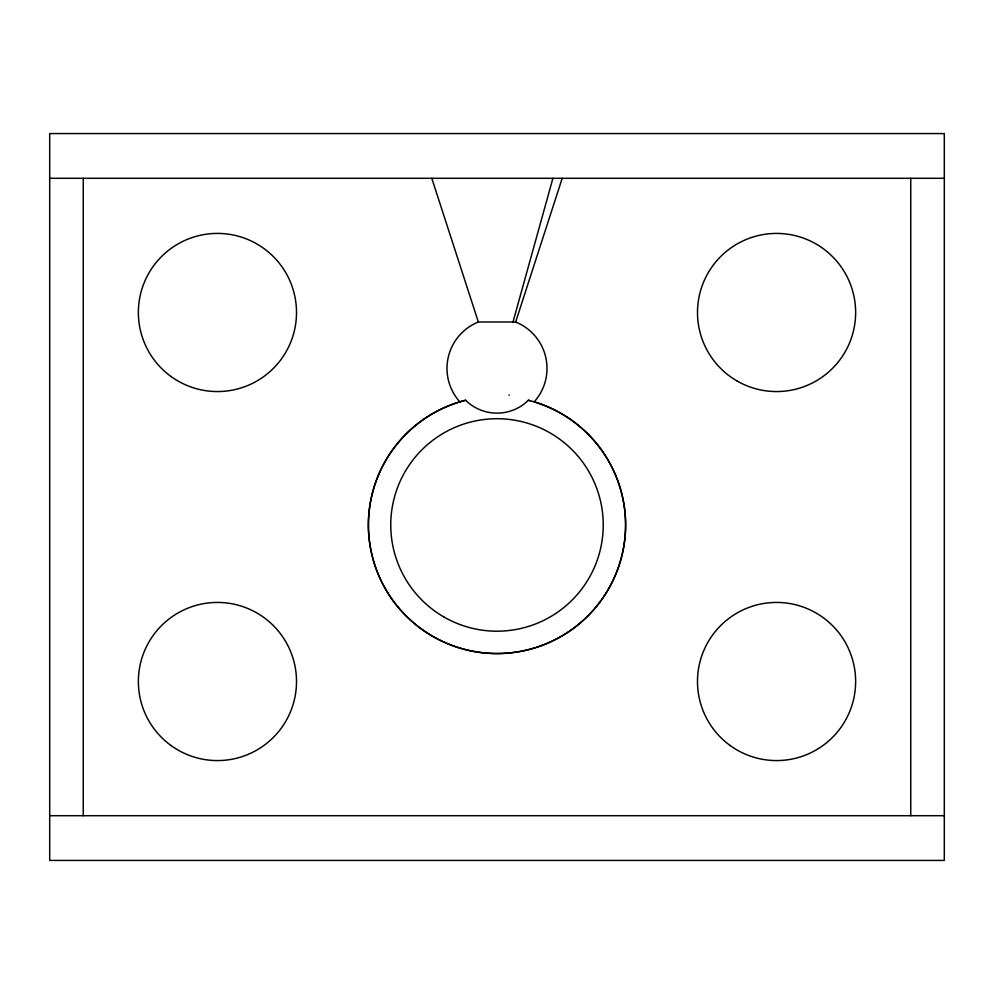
<?xml version="1.0" encoding="UTF-8"?>
<svg xmlns="http://www.w3.org/2000/svg" width="994" height="994" viewBox="0 0 994 994"><rect width="100%" height="100%" fill="white"/><g stroke="black" fill="none" stroke-linecap="round" stroke-linejoin="round"><path stroke-width="1.49" d="M512.991 322.006L552.913 178.299M431.794 178.299L478.35 322.006A50.011 50.011 0 0 0 459.824 401.849A128.599 128.599 0 0 0 392.444 599.817A128.599 128.599 0 0 0 601.556 599.817A128.599 128.599 0 0 0 534.176 401.849A50.011 50.011 0 0 0 515.65 322.006L562.206 178.299M459.849 401.837L465.59 400.247A44.73 44.73 0 0 0 528.41 400.247L530.274 400.731M49.7 178.299L944.3 178.299M478.35 322.006L515.65 322.006M49.7 815.701L944.3 815.701M910.752 178.299L910.752 815.701M83.248 178.299L83.248 815.701M528.41 400.247A128.599 128.599 0 0 1 602.712 598.189A128.599 128.599 0 0 1 391.288 598.189A128.599 128.599 0 0 1 465.59 400.247M509.35 395.152A44.568 0.994 12.2 0 1 508.903 395.053M944.3 133.569L49.7 133.569L49.7 860.431L944.3 860.431L944.3 133.569M730.168 745.537A79.073 79.073 0 0 0 855.213 689.674A79.073 79.073 0 0 0 744.307 609.31A79.073 79.073 0 0 0 730.168 745.537M171.043 745.537A79.073 79.073 0 0 0 296.088 689.674A79.073 79.073 0 0 0 185.182 609.31A79.073 79.073 0 0 0 171.043 745.537M171.043 376.515A79.073 79.073 0 0 0 296.088 320.652A79.073 79.073 0 0 0 185.182 240.287A79.073 79.073 0 0 0 171.043 376.515M737.026 380.963A79.073 79.073 0 0 0 855.635 312.489A79.073 79.073 0 0 0 737.026 244.015A79.073 79.073 0 0 0 737.026 380.963M443.883 616.963A106.234 106.234 0 0 0 603.234 524.956A106.234 106.234 0 0 0 443.883 432.949A106.234 106.234 0 0 0 443.883 616.963"/></g></svg>
